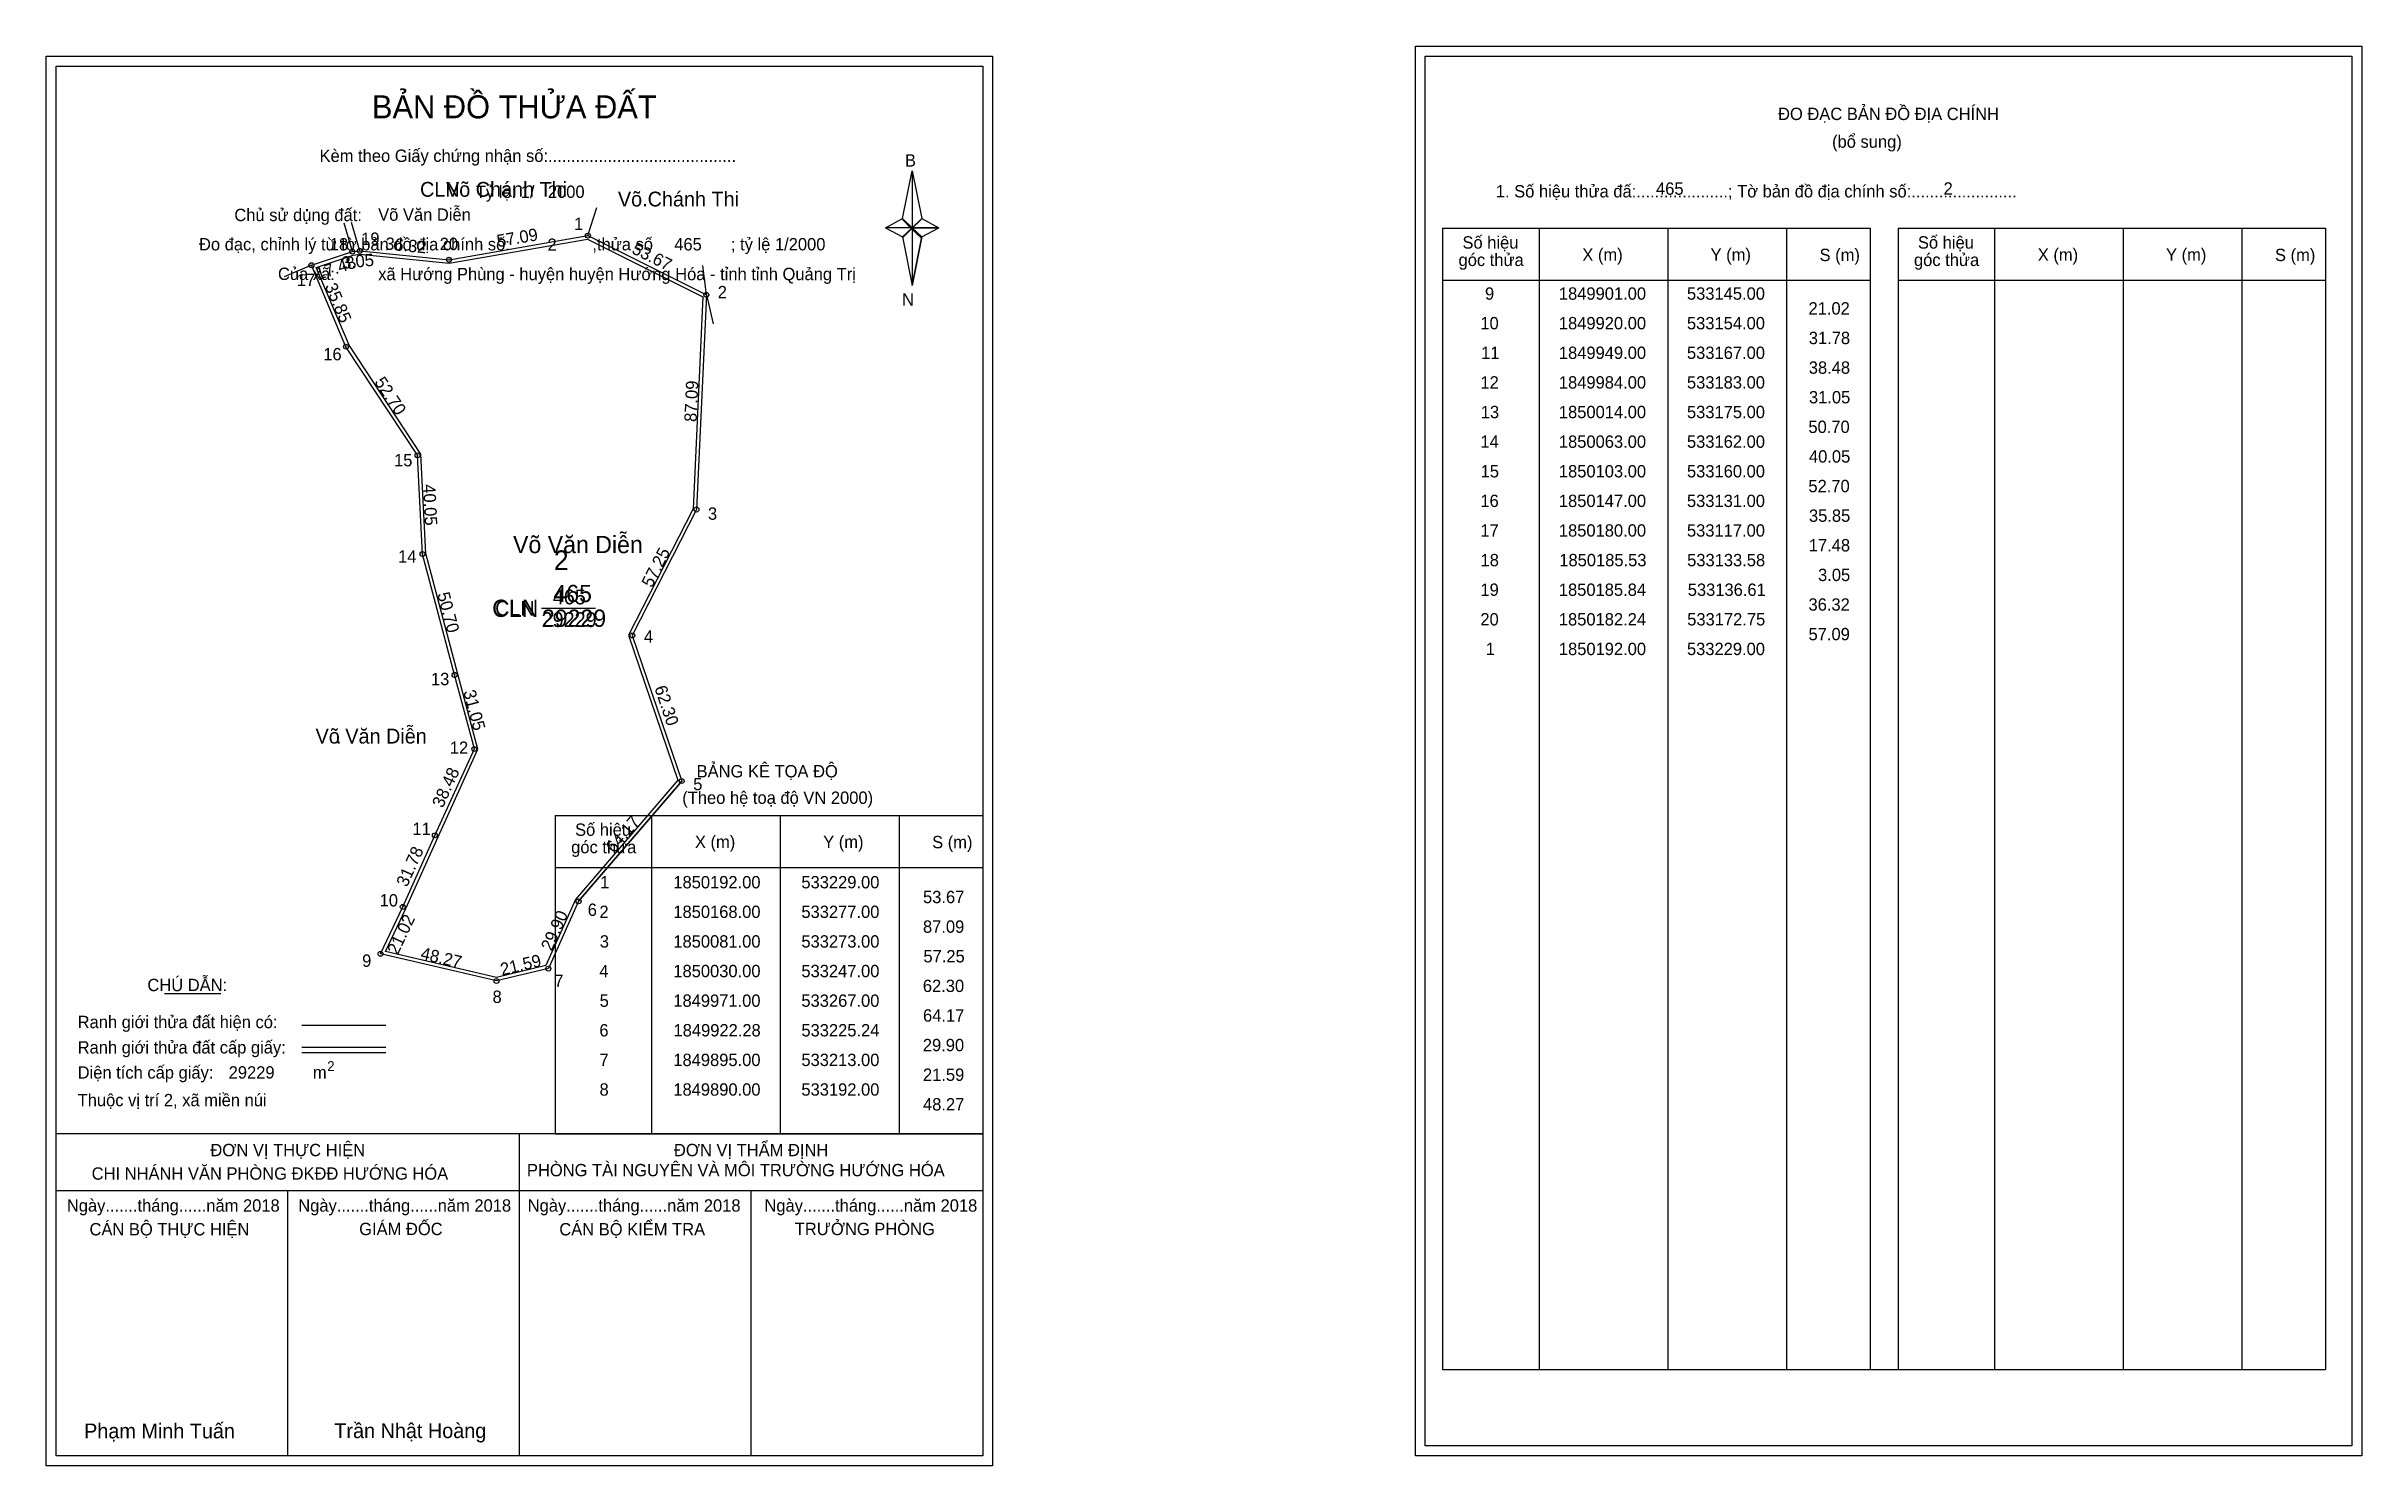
# Model space of a CAD drawing. Extents: x 533010 to 533948, y 1849694 to 1850269.
import ezdxf

# ---------------------------------------------------------------- set-up
doc = ezdxf.new("R2010")
doc.units = 0
for name, color, linetype in [('Level 1', 7, 'Continuous'), ('Level 10', 7, 'Continuous'), ('Level 11', 7, 'Continuous'), ('Level 13', 7, 'Continuous'), ('Level 2', 7, 'Continuous'), ('Level 27', 7, 'Continuous'), ('Level 3', 7, 'Continuous'), ('Level 36', 7, 'Continuous'), ('Level 4', 7, 'Continuous'), ('Level 49', 7, 'Continuous'), ('Level 5', 7, 'Continuous'), ('Level 53', 7, 'Continuous'), ('Level 55', 7, 'Continuous'), ('Level 6', 7, 'Continuous'), ('Level 60', 7, 'Continuous'), ('Level 63', 7, 'Continuous'), ('Level 7', 7, 'Continuous'), ('Level 9', 7, 'Continuous')]:
    doc.layers.add(name, color=color, linetype=linetype)

msp = doc.modelspace()

# ---------------------------------------------------------------- linework, layer by layer
at = {"layer": 'Level 1'}
for p, q in [((533013.59, 1850260.73), (533013.59, 1850260.73)), ((533568.24, 1850264.73), (533568.24, 1850264.73)), ((533356.44, 1850198.96), (533360.37, 1850218.24)), ((533360.37, 1850218.24), (533360.37, 1850195.19)), ((533360.37, 1850218.24), (533364.31, 1850198.96)), ((533349.55, 1850195.19), (533356.44, 1850198.96)), ((533356.44, 1850198.96), (533360.37, 1850195.19)), ((533360.08, 1850194.76), (533356.44, 1850198.52)), ((533360.37, 1850195.19), (533356.44, 1850191.51)), ((533360.08, 1850194.76), (533356.44, 1850191.07)), ((533356.44, 1850191.07), (533360.08, 1850194.76)), ((533364.01, 1850198.52), (533360.08, 1850194.76)), ((533360.08, 1850194.76), (533364.01, 1850198.52)), ((533364.01, 1850191.07), (533360.08, 1850194.76)), ((533364.31, 1850198.96), (533360.37, 1850195.19)), ((533360.37, 1850195.19), (533360.37, 1850171.79)), ((533360.37, 1850195.19), (533371.19, 1850195.19)), ((533360.37, 1850195.19), (533364.31, 1850191.51)), ((533364.31, 1850191.51), (533371.19, 1850195.19)), ((533575.3, 1850195.02), (533748.51, 1850195.02)), ((533614.48, 1849732.49), (533614.48, 1850195.02)), ((533666.63, 1849732.49), (533666.63, 1850195.02)), ((533714.57, 1850195.02), (533714.57, 1849732.49)), ((533748.51, 1850195.02), (533748.51, 1849732.49)), ((533759.82, 1850195.02), (533933.02, 1850195.02)), ((533799, 1849732.49), (533799, 1850195.02)), ((533851.14, 1849732.49), (533851.14, 1850195.02)), ((533899.09, 1850195.02), (533899.09, 1849732.49)), ((533933.02, 1850195.02), (533933.02, 1849732.49)), ((533356.44, 1850191.51), (533360.37, 1850171.79)), ((533364.31, 1850191.51), (533360.37, 1850171.79)), ((533575.3, 1850173.96), (533748.51, 1850173.96)), ((533759.82, 1850173.96), (533933.02, 1850173.96)), ((533215.78, 1849957.07), (533388.98, 1849957.07)), ((533254.96, 1849828.02), (533254.96, 1849957.07)), ((533307.1, 1849828.02), (533307.1, 1849957.07)), ((533355.05, 1849957.07), (533355.05, 1849828.02)), ((533215.78, 1849936.02), (533388.98, 1849936.02)), ((533057.43, 1849884.86), (533080.23, 1849884.86)), ((533113.16, 1849872.05), (533147.18, 1849872.05)), ((533113.16, 1849863.15), (533147.18, 1849863.15)), ((533113.16, 1849860.96), (533147.18, 1849860.96)), ((533227.25, 1849828.02), (533013.59, 1849828.02)), ((533388.98, 1849828.02), (533179.3, 1849828.02)), ((533201.29, 1849697.58), (533201.29, 1849828.02)), ((533215.78, 1849828.02), (533388.98, 1849828.02)), ((533388.99, 1849804.92), (533013.59, 1849804.92)), ((533107.44, 1849697.58), (533107.44, 1849804.92)), ((533295.14, 1849697.58), (533295.14, 1849804.92)), ((533575.3, 1849732.49), (533933.02, 1849732.49)), ((533388.98, 1849697.58), (533388.98, 1849697.58)), ((533943.64, 1849701.58), (533943.64, 1849701.58))]:
    msp.add_line(p, q, dxfattribs=at)
for points in [[(533356.44, 1850198.96), (533360.37, 1850218.24), (533360.37, 1850195.19)], [(533349.55, 1850195.19), (533356.44, 1850191.51), (533360.37, 1850195.19)], [(533360.37, 1850195.19), (533364.31, 1850198.96), (533371.19, 1850195.19)], [(533360.37, 1850195.19), (533360.37, 1850171.79), (533364.31, 1850191.51)]]:
    msp.add_lwpolyline(points, close=True, dxfattribs=at)
at = {"layer": 'Level 10'}
msp.add_line((533225.24, 1849922.28), (533267, 1849971), dxfattribs=at)
for points in [[(533117, 1850180), (533133.58, 1850185.53), (533136.61, 1850185.84), (533172.75, 1850182.24), (533229, 1850192), (533277, 1850168), (533273, 1850081), (533247, 1850030), (533267, 1849971), (533225.24, 1849922.28), (533213, 1849895), (533192, 1849890), (533145, 1849901), (533154, 1849920), (533167, 1849949), (533183, 1849984), (533175, 1850014), (533162, 1850063), (533160, 1850103), (533131, 1850147)], [(533118.88, 1850179.15), (533133.88, 1850184.15), (533136.61, 1850184.43), (533172.8, 1850180.83), (533228.79, 1850190.54), (533275.56, 1850167.15), (533271.62, 1850081.37), (533245.48, 1850030.11), (533265.42, 1849971.31), (533224.05, 1849923.04), (533212, 1849896.2), (533192, 1849891.44), (533147.01, 1849901.97), (533155.27, 1849919.41), (533168.28, 1849948.42), (533184.48, 1849983.88), (533176.35, 1850014.36), (533163.39, 1850063.22), (533161.38, 1850103.45), (533132.24, 1850147.66)]]:
    msp.add_lwpolyline(points, close=True, dxfattribs=at)
at = {"layer": 'Level 11'}
for centre in [(533229, 1850192), (533133.58, 1850185.53), (533136.61, 1850185.84), (533172.75, 1850182.24), (533117, 1850180), (533117, 1850180), (533277, 1850168), (533131, 1850147), (533160, 1850103), (533273, 1850081), (533162, 1850063), (533247, 1850030), (533175, 1850014), (533183, 1849984), (533267, 1849971), (533167, 1849949), (533154, 1849920), (533225.24, 1849922.28), (533145, 1849901), (533213, 1849895), (533192, 1849890)]:
    msp.add_circle(centre, 1, dxfattribs=at)
at = {"layer": 'Level 27'}
for p, q in [((533229, 1850192), (533232.66, 1850203.43)), ((533133.58, 1850185.53), (533130.22, 1850197.05)), ((533136.61, 1850185.84), (533133.25, 1850197.36)), ((533117, 1850180), (533105.98, 1850175.25)), ((533277, 1850168), (533275.53, 1850179.91)), ((533277, 1850168), (533279.76, 1850156.32))]:
    msp.add_line(p, q, dxfattribs=at)
at = {"layer": 'Level 3'}
for p, q in [((533575.3, 1850195.02), (533575.3, 1849732.49)), ((533759.82, 1850195.02), (533759.82, 1849732.49)), ((533215.78, 1849957.07), (533215.78, 1849828.02))]:
    msp.add_line(p, q, dxfattribs=at)
at = {"layer": 'Level 63'}
for points in [[(533564.24, 1850268.73), (533947.64, 1850268.73), (533947.64, 1849697.58), (533564.24, 1849697.58)], [(533009.59, 1850264.73), (533392.99, 1850264.73), (533392.99, 1849693.58), (533009.59, 1849693.58)], [(533013.59, 1850260.73), (533388.99, 1850260.73), (533388.99, 1849697.58), (533013.59, 1849697.58)], [(533568.24, 1850264.73), (533943.64, 1850264.73), (533943.64, 1849701.58), (533568.24, 1849701.58)]]:
    msp.add_lwpolyline(points, close=True, dxfattribs=at)
at = {"layer": 'Level 9'}
msp.add_line((533210.22, 1850041), (533232.04, 1850041), dxfattribs=at)

# ---------------------------------------------------------------- texts
at = {"layer": 'Level 1'}
for s, height, p in [('BẢN ĐỒ THỬA ĐẤT', 9.3313, (533141.52, 1850239.54)), ('ĐO ĐẠC BẢN ĐỒ ĐỊA CHÍNH', 5, (533711.19, 1850238.85)), ('(bổ sung)', 5, (533733.07, 1850227.61)), ('Kèm theo Giấy chứng nhận số:.........................................', 5, (533120.29, 1850221.88)), ('B', 5, (533357.46, 1850220)), ('1. Số hiệu thửa đấ:....................; Tờ bản đồ địa chính số:.......................', 5, (533596.85, 1850207.49)), ('Chủ sử dụng đất:', 5, (533085.77, 1850197.89)), ('Đo đạc, chỉnh lý từ tờ bản đồ địa chính số:                  ,thửa số                 ; tỷ lệ 1/2000', 5, (533071.45, 1850186.03)), ('góc thửa', 5, (533581.75, 1850179.69)), ('Số hiệu', 5, (533583.33, 1850186.75)), ('X (m)', 5, (533631.9, 1850181.8)), ('Y (m)', 5, (533683.85, 1850181.8)), ('S (m)', 5, (533728.01, 1850181.7)), ('góc thửa', 5, (533766.26, 1850179.69)), ('Số hiệu', 5, (533767.85, 1850186.75)), ('X (m)', 5, (533816.41, 1850181.8)), ('Y (m)', 5, (533868.37, 1850181.8)), ('S (m)', 5, (533912.52, 1850181.7)), ('Của xã:', 5, (533103.45, 1850174.03)), ('N', 5, (533356.26, 1850163.66)), ('BẢNG KÊ TỌA ĐỘ', 5, (533273.05, 1849972.48)), ('(Theo hệ toạ độ VN 2000)', 5, (533267.24, 1849961.76)), ('Số hiệu', 5, (533223.81, 1849948.81)), ('X (m)', 5, (533272.37, 1849943.86)), ('Y (m)', 5, (533324.33, 1849943.86)), ('S (m)', 5, (533368.48, 1849943.76)), ('góc thửa', 5, (533222.23, 1849941.75)), ('CHÚ DẪN:', 5, (533050.55, 1849885.87)), ('Ranh giới thửa đất hiện có:', 5, (533022.29, 1849870.87)), ('Ranh giới thửa đất cấp giấy:', 5, (533022.29, 1849860.59)), ('Diện tích cấp giấy:', 5, (533022.29, 1849850.43)), ('2', 4, (533123.39, 1849853.49)), ('m', 5, (533117.6, 1849850.47)), ('Thuộc vị trí 2, xã miền núi', 5, (533022.29, 1849839.23)), ('ĐƠN VỊ THỰC HIỆN', 5, (533076.06, 1849818.99)), ('ĐƠN VỊ THẨM ĐỊNH', 5, (533263.86, 1849818.99)), ('CHI NHÁNH VĂN PHÒNG ĐKĐĐ HƯỚNG HÓA', 5, (533027.97, 1849809.47)), ('PHÒNG TÀI NGUYÊN VÀ MÔI TRƯỜNG HƯỚNG HÓA', 5, (533204.31, 1849810.85)), ('Ngày.......tháng......năm 2018', 5, (533017.92, 1849796.52)), ('Ngày.......tháng......năm 2018', 5, (533111.67, 1849796.52)), ('Ngày.......tháng......năm 2018', 5, (533204.62, 1849796.52)), ('Ngày.......tháng......năm 2018', 5, (533300.53, 1849796.52)), ('CÁN BỘ THỰC HIỆN', 5, (533027.09, 1849786.89)), ('GIÁM ĐỐC', 5, (533136.35, 1849787.01)), ('CÁN BỘ KIỂM TRA', 5, (533217.43, 1849786.89)), ('TRƯỞNG PHÒNG', 5, (533312.81, 1849787.01)), ('Phạm Minh Tuấn', 6, (533024.91, 1849704.66)), ('Trần Nhật Hoàng', 6, (533126.29, 1849704.76))]:
    msp.add_text(s, height=height, dxfattribs=at).set_placement(p)
at = {"layer": 'Level 11'}
msp.add_text('Tỷ lệ: 1/', height=5, dxfattribs=at).set_placement((533183.6, 1850207.25))
at = {"layer": 'Level 13'}
for s, p in [('CLN', (533191.43, 1850038)), ('465', (533214.77, 1850042.6)), ('29229', (533210.24, 1850033.4))]:
    msp.add_text(s, height=6, dxfattribs=at).set_placement(p)
at = {"layer": 'Level 2'}
msp.add_text('Võ Văn Diễn', height=7, dxfattribs=at).set_placement((533198.68, 1850063.35))
at = {"layer": 'Level 3'}
msp.add_text('CLN', height=7, dxfattribs=at).set_placement((533190.22, 1850037.5))
at = {"layer": 'Level 36'}
for s, p in [('CLN', (533161, 1850207.77)), ('.', (533114.12, 1850201.88)), ('.', (533251.04, 1850203.83)), ('.', (533126.91, 1849986.21))]:
    msp.add_text(s, height=6, dxfattribs=at).set_placement(p)
at = {"layer": 'Level 4'}
msp.add_text('465', height=7, dxfattribs=at).set_placement((533215.02, 1850043.5))
at = {"layer": 'Level 49'}
for s, rotation, p in [('57.09', 9.84345, (533192.57, 1850187.3)), ('17.48', 18.44532, (533119.7, 1850173.94)), ('3.05', 5.84162, (533129.58, 1850178.49)), ('36.32', 354.31138, (533146.72, 1850186.44)), ('53.67', 333.43495, (533246.43, 1850185.07)), ('35.85', 292.98872, (533122.32, 1850171.55)), ('52.70', 303.38851, (533142.33, 1850132.71)), ('87.09', 87.36757, (533273.03, 1850116.43)), ('40.05', 272.86241, (533162.2, 1850091.14)), ('57.25', 62.98733, (533254.91, 1850049.04)), ('50.70', 284.85861, (533167.95, 1850046.82)), ('31.05', 284.93142, (533178.47, 1850007.21)), ('62.30', 288.72579, (533255.89, 1850008.76)), ('38.48', 65.43283, (533170.18, 1849959.8)), ('64.17', 49.39871, (533239.6, 1849941.5)), ('31.78', 65.85446, (533155.73, 1849927.76)), ('21.02', 64.65382, (533151.97, 1849900.3)), ('29.90', 65.83516, (533214.31, 1849901.83)), ('48.27', 346.82745, (533160.93, 1849898.91)), ('21.59', 13.3925, (533194.2, 1849892.17))]:
    msp.add_text(s, height=5, rotation=rotation, dxfattribs=at).set_placement(p)
at = {"layer": 'Level 5'}
msp.add_text('29229', height=7, dxfattribs=at).set_placement((533210.37, 1850033.5))
at = {"layer": 'Level 53'}
for s, p in [('9', (533592.45, 1850166.04)), ('1849901.00', (533622.39, 1850166.04)), ('533145.00', (533674.28, 1850166.04)), ('21.02', (533723.53, 1850160.04)), ('10', (533590.58, 1850154.04)), ('1849920.00', (533622.39, 1850154.04)), ('533154.00', (533674.28, 1850154.04)), ('11', (533590.9, 1850142.04)), ('1849949.00', (533622.39, 1850142.04)), ('533167.00', (533674.28, 1850142.04)), ('31.78', (533723.64, 1850148.04)), ('38.48', (533723.64, 1850136.04)), ('12', (533590.6, 1850130.04)), ('1849984.00', (533622.39, 1850130.04)), ('533183.00', (533674.28, 1850130.04)), ('31.05', (533723.71, 1850124.04)), ('13', (533590.76, 1850118.04)), ('1850014.00', (533622.39, 1850118.04)), ('533175.00', (533674.28, 1850118.04)), ('14', (533590.58, 1850106.04)), ('1850063.00', (533622.39, 1850106.04)), ('533162.00', (533674.28, 1850106.04)), ('50.70', (533723.48, 1850112.04)), ('15', (533590.69, 1850094.04)), ('1850103.00', (533622.39, 1850094.04)), ('533160.00', (533674.28, 1850094.04)), ('40.05', (533723.71, 1850100.04)), ('52.70', (533723.48, 1850088.04)), ('16', (533590.59, 1850082.04)), ('1850147.00', (533622.39, 1850082.04)), ('533131.00', (533674.28, 1850082.04)), ('35.85', (533723.71, 1850076.04)), ('17', (533590.61, 1850070.04)), ('1850180.00', (533622.39, 1850070.04)), ('533117.00', (533674.28, 1850070.04)), ('18', (533590.66, 1850058.04)), ('1850185.53', (533622.56, 1850058.04)), ('533133.58', (533674.36, 1850058.04)), ('17.48', (533723.64, 1850064.04)), ('3.05', (533727.4, 1850052.04)), ('19', (533590.61, 1850046.04)), ('1850185.84', (533622.38, 1850046.04)), ('533136.61', (533674.6, 1850046.04)), ('36.32', (533723.53, 1850040.04)), ('20', (533590.58, 1850034.04)), ('1850182.24', (533622.38, 1850034.04)), ('533172.75', (533674.39, 1850034.04)), ('57.09', (533723.54, 1850028.04)), ('1', (533592.75, 1850022.04)), ('1850192.00', (533622.39, 1850022.04)), ('533229.00', (533674.28, 1850022.04)), ('1', (533233.98, 1849927.52)), ('1850192.00', (533263.62, 1849927.52)), ('533229.00', (533315.5, 1849927.52)), ('2', (533233.68, 1849915.52)), ('1850168.00', (533263.62, 1849915.52)), ('533277.00', (533315.5, 1849915.52)), ('53.67', (533364.78, 1849921.52)), ('87.09', (533364.76, 1849909.52)), ('3', (533233.83, 1849903.52)), ('1850081.00', (533263.62, 1849903.52)), ('533273.00', (533315.5, 1849903.52)), ('57.25', (533364.94, 1849897.52)), ('4', (533233.65, 1849891.52)), ('1850030.00', (533263.62, 1849891.52)), ('533247.00', (533315.5, 1849891.52)), ('5', (533233.77, 1849879.52)), ('1849971.00', (533263.62, 1849879.52)), ('533267.00', (533315.5, 1849879.52)), ('62.30', (533364.71, 1849885.52)), ('64.17', (533364.78, 1849873.52)), ('6', (533233.66, 1849867.52)), ('1849922.28', (533263.7, 1849867.52)), ('533225.24', (533315.5, 1849867.52)), ('29.90', (533364.71, 1849861.52)), ('7', (533233.69, 1849855.52)), ('1849895.00', (533263.62, 1849855.52)), ('533213.00', (533315.5, 1849855.52)), ('8', (533233.73, 1849843.52)), ('1849890.00', (533263.62, 1849843.52)), ('533192.00', (533315.5, 1849843.52)), ('21.59', (533364.76, 1849849.52)), ('48.27', (533364.78, 1849837.52))]:
    msp.add_text(s, height=5, dxfattribs=at).set_placement(p)
at = {"layer": 'Level 55'}
for s, height, p in [('1', 0.8, (533228.78, 1850192)), ('18', 0.8, (533133.02, 1850185.53)), ('0', 0.22, (533133.5, 1850185.31)), ('19', 0.8, (533136.04, 1850185.84)), ('457', 0.22, (533136.37, 1850185.62)), ('457', 0.22, (533136.37, 1850185.62)), ('0', 0.22, (533136.53, 1850185.62)), ('457', 0.22, (533228.76, 1850191.78)), ('457', 0.22, (533228.76, 1850191.78)), ('0', 0.22, (533228.92, 1850191.78)), ('17', 0.8, (533116.44, 1850180)), ('0', 0.22, (533116.92, 1850179.78)), ('0', 0.22, (533116.92, 1850179.78)), ('20', 0.8, (533172.18, 1850182.24)), ('457', 0.22, (533172.51, 1850182.02)), ('457', 0.22, (533172.51, 1850182.02)), ('2', 0.8, (533276.73, 1850168)), ('0', 0.22, (533276.92, 1850167.78)), ('0', 0.22, (533276.92, 1850167.78)), ('0', 0.22, (533276.92, 1850167.78)), ('16', 0.8, (533130.43, 1850147)), ('0', 0.22, (533130.92, 1850146.78)), ('0', 0.22, (533130.92, 1850146.78)), ('15', 0.8, (533159.45, 1850103)), ('0', 0.22, (533159.92, 1850102.78)), ('0', 0.22, (533159.92, 1850102.78)), ('3', 0.8, (533272.75, 1850081)), ('0', 0.22, (533272.92, 1850080.78)), ('0', 0.22, (533272.92, 1850080.78)), ('14', 0.8, (533161.43, 1850063)), ('0', 0.22, (533161.92, 1850062.78)), ('0', 0.22, (533161.92, 1850062.78)), ('4', 0.8, (533246.72, 1850030)), ('0', 0.22, (533246.92, 1850029.78)), ('0', 0.22, (533246.92, 1850029.78)), ('13', 0.8, (533174.46, 1850014)), ('0', 0.22, (533174.92, 1850013.78)), ('0', 0.22, (533174.92, 1850013.78)), ('12', 0.8, (533182.43, 1849984)), ('0', 0.22, (533182.92, 1849983.78)), ('0', 0.22, (533182.92, 1849983.78)), ('5', 0.8, (533266.74, 1849971)), ('0', 0.22, (533266.92, 1849970.78)), ('0', 0.22, (533266.92, 1849970.78)), ('11', 0.8, (533166.48, 1849949)), ('0', 0.22, (533166.92, 1849948.78)), ('0', 0.22, (533166.92, 1849948.78)), ('10', 0.8, (533153.43, 1849920)), ('6', 0.8, (533224.97, 1849922.28)), ('0', 0.22, (533225.16, 1849922.06)), ('0', 0.22, (533225.16, 1849922.06)), ('0', 0.22, (533153.92, 1849919.78)), ('0', 0.22, (533153.92, 1849919.78)), ('9', 0.8, (533144.73, 1849901)), ('0', 0.22, (533144.92, 1849900.78)), ('0', 0.22, (533144.92, 1849900.78)), ('7', 0.8, (533212.73, 1849895)), ('0', 0.22, (533212.92, 1849894.78)), ('0', 0.22, (533212.92, 1849894.78)), ('8', 0.8, (533191.74, 1849890)), ('0', 0.22, (533191.92, 1849889.78)), ('0', 0.22, (533191.92, 1849889.78))]:
    msp.add_text(s, height=height, dxfattribs=at).set_placement(p)
at = {"layer": 'Level 6'}
for s, p in [('2000', (533212.8, 1850207.29)), ('465', (533661.75, 1850208.57)), ('2', (533778.24, 1850208.61)), ('Võ Văn Diễn', (533144.04, 1850198.03)), ('2', (533212.64, 1850185.85)), ('465', (533263.99, 1850186.01)), ('xã Hướng Phùng - huyện huyện Hướng Hóa - tỉnh tỉnh Quảng Trị', (533144.06, 1850173.95)), ('29229', (533083.47, 1849850.44))]:
    msp.add_text(s, height=5, dxfattribs=at).set_placement(p)
at = {"layer": 'Level 60'}
for s, p in [('Võ Chánh Thi', (533171.53, 1850207.77)), ('Võ Chánh Thi', (533241.17, 1850203.83)), ('Võ Văn Diễn', (533118.68, 1849986.21))]:
    msp.add_text(s, height=6, dxfattribs=at).set_placement(p)
at = {"layer": 'Level 7'}
msp.add_text('2', height=8, dxfattribs=at).set_placement((533215.24, 1850056.47))
at = {"layer": 'Level 9'}
for s, p in [('19', (533137.16, 1850188.26)), ('1', (533223.4, 1850194.33)), ('18', (533124.43, 1850186)), ('20', (533168.96, 1850186.14)), ('17', (533111.09, 1850171.56)), ('2', (533281.61, 1850166.63)), ('16', (533121.81, 1850141.48)), ('15', (533150.47, 1850098.51)), ('3', (533277.65, 1850076.86)), ('14', (533152.11, 1850059.51)), ('4', (533251.66, 1850027.04)), ('13', (533165.43, 1850009.85)), ('12', (533173.08, 1849982.04)), ('5', (533271.68, 1849967.29)), ('11', (533157.93, 1849949.14)), ('10', (533144.63, 1849920.18)), ('6', (533228.94, 1849916.35)), ('9', (533137.55, 1849895.72)), ('7', (533215.4, 1849887.57)), ('8', (533190.38, 1849881.1))]:
    msp.add_text(s, height=5, dxfattribs=at).set_placement(p)

doc.saveas('drawing.dxf')
